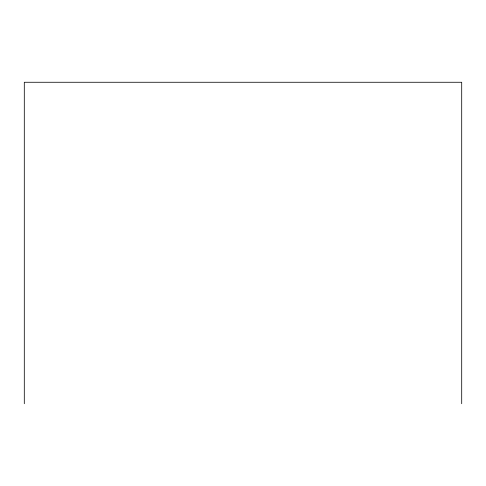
<?xml version="1.0" encoding="UTF-8"?>
<svg xmlns="http://www.w3.org/2000/svg" width="486" height="486" viewBox="0 0 486 486"><rect width="100%" height="100%" fill="white"/><g stroke="black" fill="none" stroke-linecap="round" stroke-linejoin="round"><path stroke-width="0.73" d="M461.7 403.732L461.7 82.268L24.3 82.268L24.3 403.732"/></g></svg>
